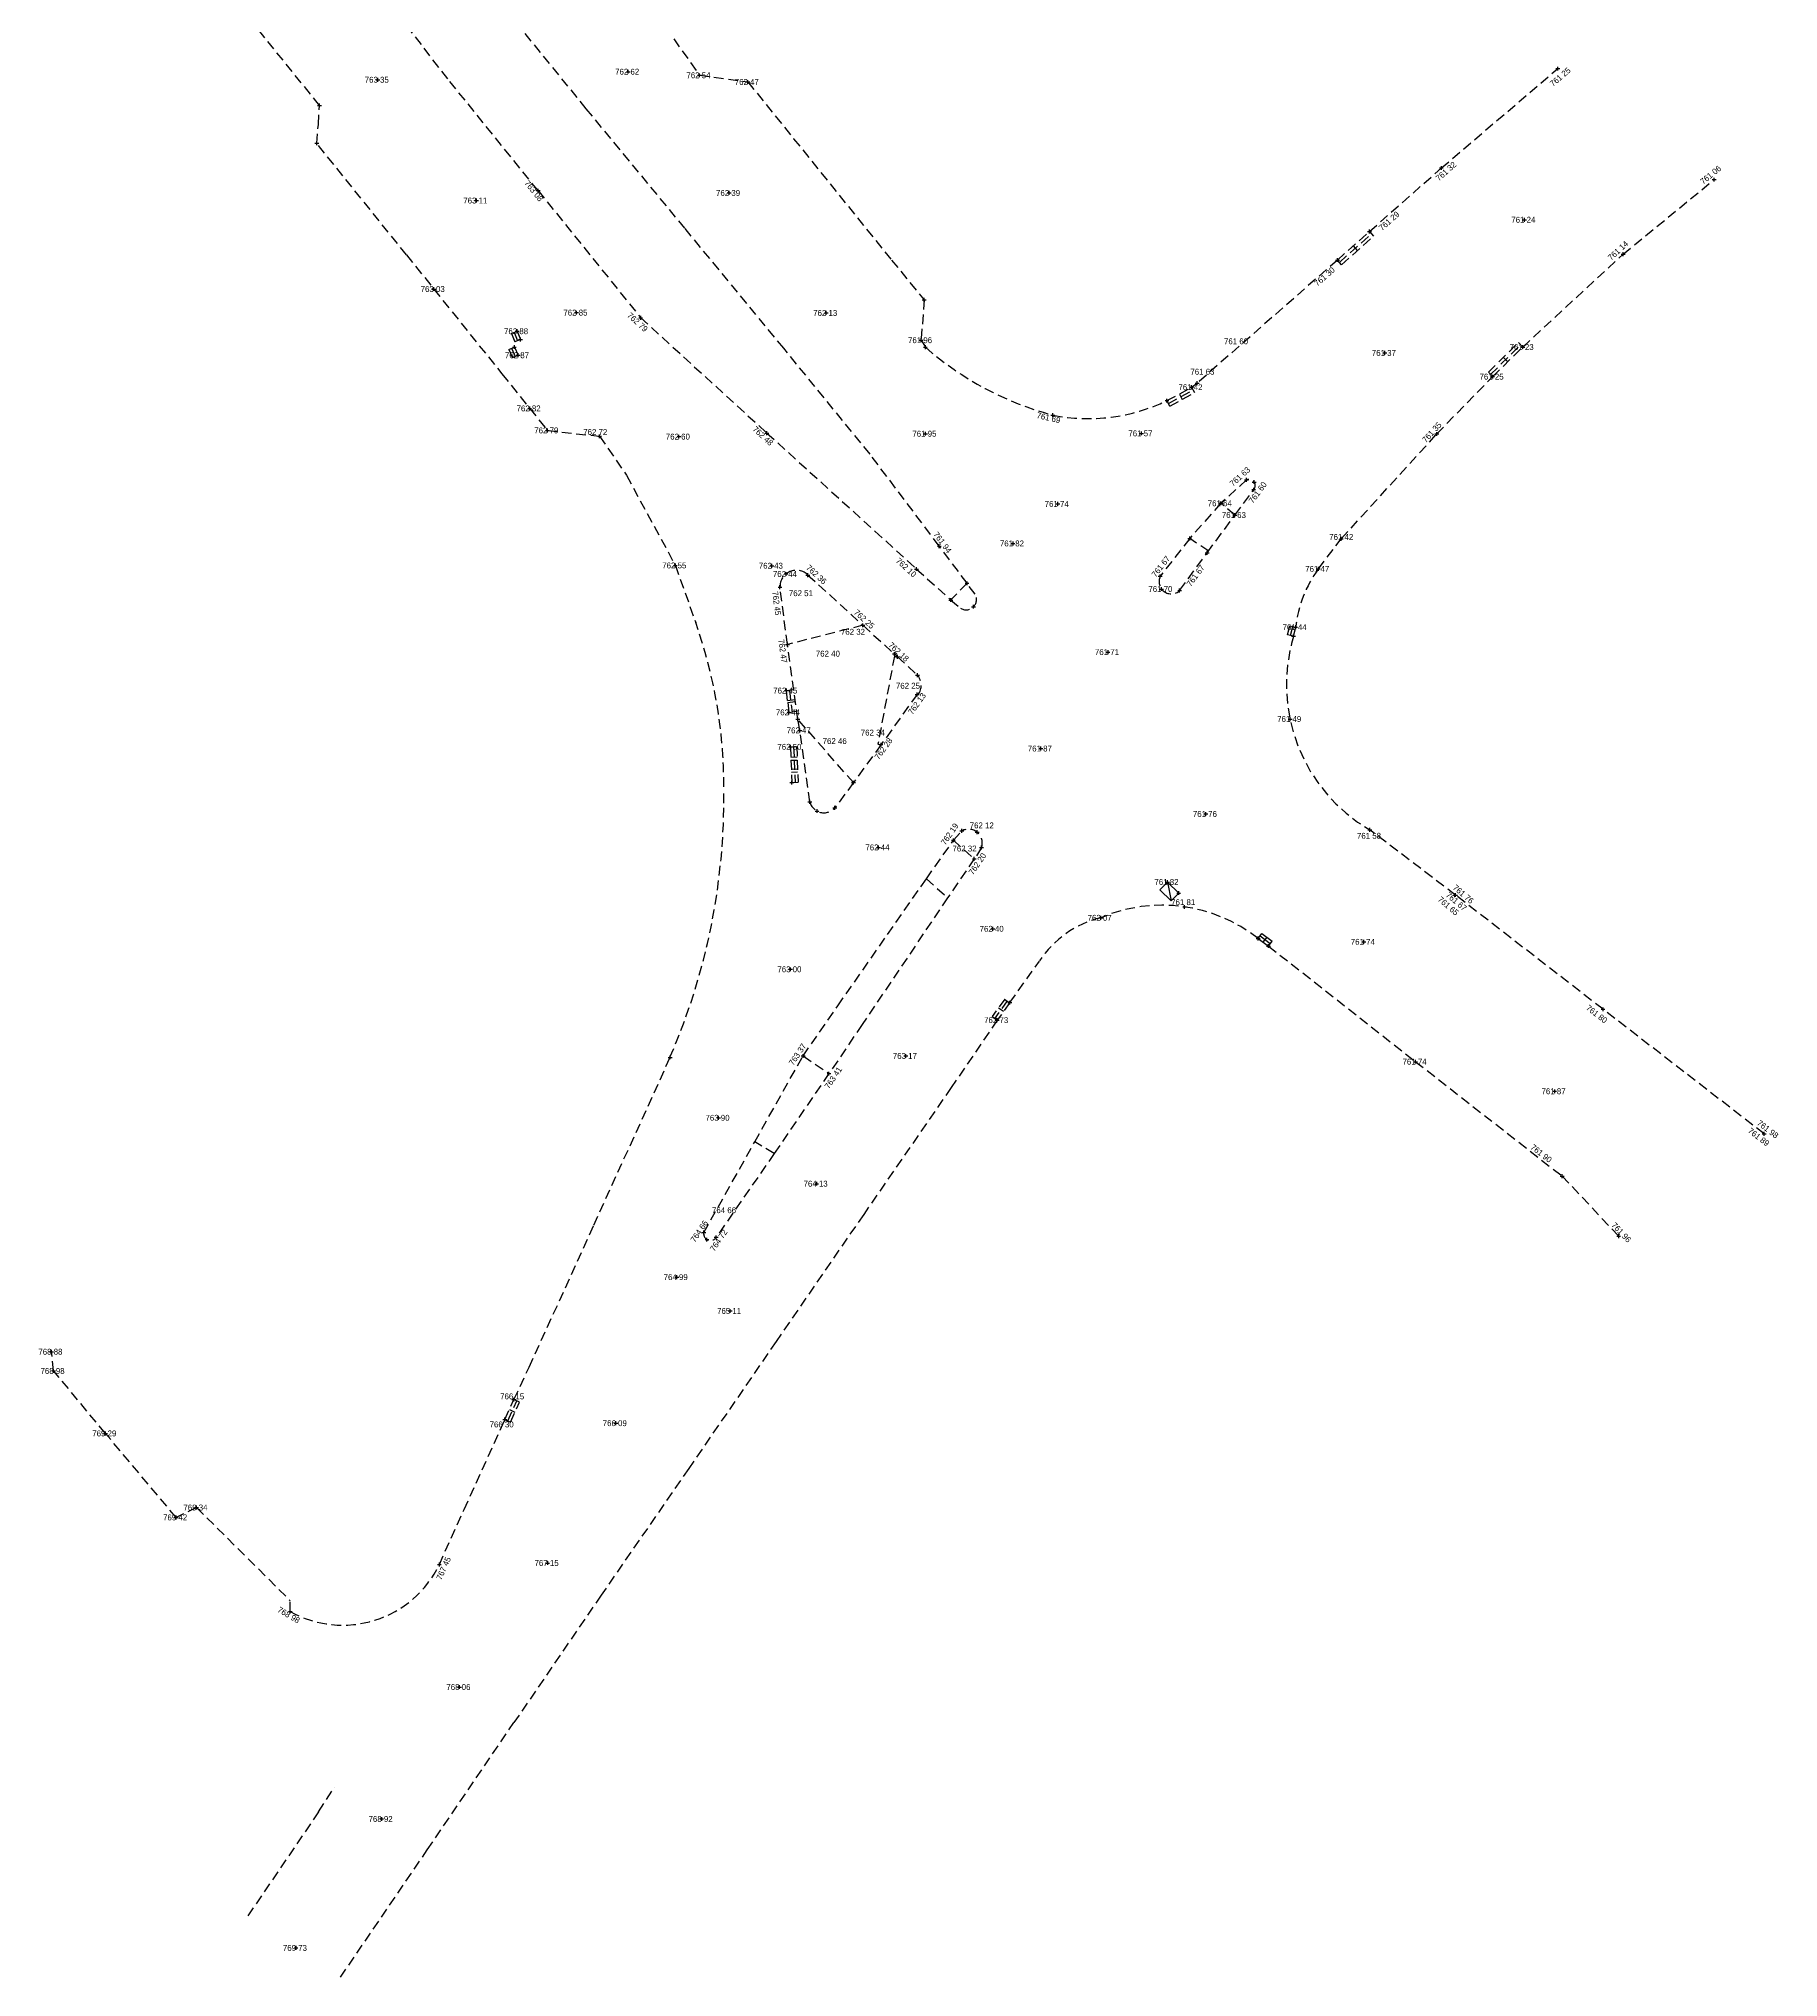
# Model space of a CAD drawing. Extents: x -1 to 212944, y -1 to 167548.
# Drawn here: x 171030.9 to 171143.2, y 133351.9 to 133476.9 of the extents above; entities that cross this region are included whole.
import ezdxf
from ezdxf.enums import TextEntityAlignment as Align

# ---------------------------------------------------------------- set-up
doc = ezdxf.new("R2010")
doc.units = 0
doc.header["$LTSCALE"] = 2.5
doc.header["$MEASUREMENT"] = 0
doc.header["$PDMODE"] = 2
doc.header["$PDSIZE"] = 0.125
doc.linetypes.add('HIDDEN', pattern=[0.375, 0.25, -0.125])
for name, color, linetype in [('1501-8447-11-GOVA', 2, 'CONTINUOUS'), ('1501-8447-11-PTS', 7, 'CONTINUOUS'), ('1501-8447-12-GOVA', 2, 'CONTINUOUS'), ('1501-8447-12-PTS', 7, 'CONTINUOUS'), ('1501-8447-13-GOVA', 2, 'CONTINUOUS'), ('1501-8447-13-PTS', 7, 'CONTINUOUS'), ('2401', 210, 'HIDDEN'), ('2404', 210, 'HIDDEN'), ('2457', 7, 'CONTINUOUS'), ('4001-PL', 7, 'CONTINUOUS'), ('4609', 150, 'CONTINUOUS'), ('4903', 152, 'HIDDEN'), ('4906', 150, 'HIDDEN')]:
    doc.layers.add(name, color=color, linetype=linetype)

msp = doc.modelspace()

# ---------------------------------------------------------------- linework, layer by layer
at = {"layer": '1501-8447-11-PTS'}
for p in [(171068.98, 133474.78, 762.62), (171073.58, 133474.55, 762.54), (171128.96, 133474.98, 761.25), (171076.7, 133474.12, 762.47), (171121.45, 133468.57, 761.32), (171063.16, 133467.11, 763.08), (171075.49, 133466.96, 762.39), (171139.05, 133467.82, 761.06), (171059.18, 133466.47, 763.11), (171116.81, 133464.47, 761.29), (171126.81, 133465.23, 761.24), (171133.18, 133463.01, 761.14), (171114.74, 133462.63, 761.3), (171056.43, 133460.76, 763.03), (171065.64, 133459.24, 762.85), (171081.76, 133459.22, 762.13), (171088.07, 133460.06, 762.01), (171061.81, 133458.04, 762.88), (171069.78, 133458.91, 762.79), (171061.63, 133457.02, 762.87), (171062.02, 133457.5, 762.86), (171087.88, 133457.46, 761.96), (171088.15, 133457.01, 761.94), (171126.7, 133457.02, 761.23), (171061.87, 133456.49, 762.87), (171117.81, 133456.64, 761.37), (171105.33, 133454.43, 761.42), (171105.69, 133454.69, 761.49), (171124.76, 133455.11, 761.25), (171062.62, 133453.06, 762.82), (171103.74, 133453.56, 761.45), (171096.38, 133452.62, 761.69), (171063.76, 133451.64, 762.79), (171067.13, 133451.26, 762.72), (171072.25, 133451.24, 762.6), (171077.93, 133451.47, 762.48), (171088.16, 133451.43, 761.95), (171102.1, 133451.45, 761.57), (171121.15, 133451.41, 761.35), (171108.88, 133448.45, 761.63), (171109.37, 133448.31, 761.62), (171096.7, 133446.9, 761.74), (171107.22, 133446.94, 761.64), (171109.34, 133447.82, 761.6), (171108.13, 133446.18, 761.63), (171089.05, 133444.18, 761.94), (171093.81, 133444.35, 761.82), (171105.21, 133444.67, 761.68), (171114.99, 133444.65, 761.42), (171072.02, 133442.93, 762.55), (171078.25, 133442.91, 762.43), (171106.34, 133443.75, 761.66), (171079.16, 133442.38, 762.44), (171080.57, 133442.31, 762.36), (171087.58, 133442.7, 762.1), (171090.84, 133441.78, 761.91), (171103.3, 133442.23, 761.67), (171113.51, 133442.71, 761.47), (171078.77, 133441.53, 762.45), (171089.8, 133440.7, 761.99), (171103.39, 133441.41, 761.7), (171104.56, 133441.32, 761.67), (171091.26, 133440.27, 761.91), (171084.12, 133439.07, 762.25), (171111.91, 133438.36, 761.42), (171112.05, 133438.95, 761.44), (171079.25, 133437.83, 762.47), (171086.16, 133437.22, 762.18), (171086.35, 133437.04, 762.18), (171087.64, 133435.85, 762.12), (171079.18, 133434.86, 762.45), (171087.62, 133434.61, 762.13), (171079.35, 133433.45, 762.44), (171079.92, 133433.01, 762.46), (171111.7, 133433.02, 761.49), (171080.05, 133432.29, 762.47), (171079.45, 133431.23, 762.5), (171085.29, 133431.37, 762.28), (171079.54, 133428.92, 762.53), (171083.51, 133428.92, 762.4), (171080.7, 133427.68, 762.52), (171081.16, 133427.09, 762.55), (171082.31, 133427.3, 762.5), (171106.26, 133426.9, 761.76), (171090.51, 133425.81, 762.14), (171091.49, 133425.72, 762.12), (171116.83, 133425.88, 761.58), (171089.96, 133425.2, 762.19), (171091.78, 133424.73, 762.13), (171091.31, 133424, 762.2), (171103.78, 133422.51, 761.82), (171104.5, 133421.8, 761.83), (171122.36, 133421.67, 761.67), (171104.88, 133420.9, 761.81), (171099.47, 133420.2, 762.07), (171109.63, 133418.87, 761.61), (171110.29, 133418.38, 761.61), (171116.45, 133418.65, 761.74), (171131.88, 133414.3, 761.8), (171119.79, 133410.92, 761.74), (171128.76, 133409.01, 761.87), (171142.28, 133406.26, 761.89), (171129.24, 133403.54, 761.9), (171132.89, 133399.67, 761.96)]:
    msp.add_point(p, dxfattribs=at)
at = {"layer": '1501-8447-12-PTS'}
for p in [(171099.94, 133437.34, 761.71), (171095.61, 133431.12, 761.87), (171085.13, 133424.74, 762.44), (171092.5, 133419.49, 762.4), (171079.45, 133416.88, 763), (171093.6, 133414.73, 762.6), (171092.79, 133413.6, 762.73), (171071.68, 133411.2, 763.72), (171080.26, 133411.29, 763.37), (171086.9, 133411.29, 763.17), (171081.93, 133410.15, 763.41), (171074.81, 133407.3, 763.9), (171081.14, 133403.05, 764.13), (171073.85, 133399.9, 764.66), (171074.06, 133399.44, 764.71), (171074.65, 133399.59, 764.72), (171072.11, 133397.02, 764.99), (171075.56, 133394.84, 765.11), (171031.76, 133392.21, 768.88), (171031.9, 133390.97, 768.98), (171061.6, 133389.12, 766.15), (171035.24, 133386.94, 769.29), (171061.02, 133387.84, 766.3), (171068.18, 133387.6, 766.09), (171041.12, 133382.16, 769.34), (171039.81, 133381.52, 769.42), (171056.79, 133378.48, 767.45), (171063.78, 133378.58, 767.15), (171047.17, 133375.45, 768.98), (171058.09, 133370.58, 768.06), (171053.07, 133362.07, 768.92), (171047.54, 133353.75, 769.73)]:
    msp.add_point(p, dxfattribs=at)
at = {"layer": '1501-8447-13-PTS'}
for p in [(171052.82, 133474.26, 763.35), (171049.06, 133472.6, 763.32), (171048.88, 133470.16, 763.33)]:
    msp.add_point(p, dxfattribs=at)
at = {"layer": '2401'}
for p, q in [((171031.9, 133390.97), (171031.76, 133392.21)), ((171035.24, 133386.94), (171031.9, 133390.97)), ((171039.81, 133381.52), (171035.24, 133386.94)), ((171041.12, 133382.16), (171039.81, 133381.52)), ((171041.12, 133382.16), (171047.17, 133376.15))]:
    msp.add_line(p, q, dxfattribs=at)
at = {"layer": '2404'}
for p, q in [((171049.34, 133484.32), (171055.62, 133476.53)), ((171066.27, 133472.39), (171060, 133480.1)), ((171049.06, 133472.6), (171045.07, 133477.54)), ((171071.91, 133476.9), (171073.58, 133474.55)), ((171057.33, 133474.32), (171055.62, 133476.53)), ((171063.16, 133467.11), (171057.33, 133474.32)), ((171073.58, 133474.55), (171076.7, 133474.12)), ((171121.45, 133468.57), (171128.96, 133474.98)), ((171076.7, 133474.12), (171079.65, 133470.46)), ((171048.98, 133471.38), (171049.06, 133472.6)), ((171072.63, 133464.68), (171066.27, 133472.39)), ((171048.88, 133470.16), (171048.98, 133471.38)), ((171054.67, 133462.96), (171048.88, 133470.16)), ((171079.65, 133470.46), (171085.97, 133462.63)), ((171116.81, 133464.47), (171121.45, 133468.57)), ((171063.16, 133467.11), (171069.78, 133458.91)), ((171133.18, 133463.01), (171139.05, 133467.82)), ((171079.01, 133456.94), (171072.63, 133464.68)), ((171054.67, 133462.96), (171056.43, 133460.76)), ((171085.97, 133462.63), (171088.07, 133460.06)), ((171114.74, 133462.63), (171105.69, 133454.69)), ((171126.7, 133457.02), (171133.18, 133463.01)), ((171056.43, 133460.76), (171060.83, 133455.29)), ((171088.07, 133460.06), (171087.88, 133457.46)), ((171069.78, 133458.91), (171077.93, 133451.47)), ((171084.58, 133450.11), (171079.01, 133456.94)), ((171087.88, 133457.46), (171088.15, 133457.01)), ((171060.83, 133455.29), (171062.62, 133453.06)), ((171105.33, 133454.43), (171105.69, 133454.69)), ((171121.15, 133451.41), (171124.76, 133455.11)), ((171062.62, 133453.06), (171063.76, 133451.64)), ((171063.76, 133451.64), (171067.13, 133451.26)), ((171067.13, 133451.26), (171068.86, 133448.75)), ((171077.93, 133451.47), (171084.9, 133445.14)), ((171114.99, 133444.65), (171121.15, 133451.41)), ((171089.05, 133444.18), (171084.58, 133450.11)), ((171068.86, 133448.75), (171072.02, 133442.93)), ((171108.88, 133448.45), (171107.22, 133446.94)), ((171107.22, 133446.94), (171105.21, 133444.67)), ((171108.13, 133446.18), (171107.22, 133446.94)), ((171108.13, 133446.18), (171109.34, 133447.82)), ((171106.34, 133443.75), (171108.13, 133446.18)), ((171084.9, 133445.14), (171087.58, 133442.7)), ((171105.21, 133444.67), (171103.3, 133442.23)), ((171106.44, 133443.86), (171105.21, 133444.67)), ((171113.51, 133442.71), (171114.99, 133444.65)), ((171090.84, 133441.78), (171089.05, 133444.18)), ((171104.56, 133441.32), (171106.34, 133443.75)), ((171072.02, 133442.93), (171073.33, 133439.24)), ((171080.57, 133442.31), (171084.12, 133439.07)), ((171087.58, 133442.7), (171089.8, 133440.7)), ((171090.84, 133441.78), (171089.77, 133440.68)), ((171091.36, 133441.08), (171090.84, 133441.78)), ((171079.25, 133437.83), (171078.77, 133441.53)), ((171089.8, 133440.7), (171090.41, 133440.18)), ((171084.12, 133439.07), (171079.25, 133437.83)), ((171084.12, 133439.07), (171086.35, 133437.04)), ((171079.92, 133433.01), (171079.25, 133437.83)), ((171086.15, 133437.08), (171085.09, 133431.41)), ((171086.15, 133437.08), (171086.35, 133437.04)), ((171086.35, 133437.04), (171087.64, 133435.85)), ((171087.62, 133434.61), (171085.29, 133431.37)), ((171080.05, 133432.29), (171079.92, 133433.01)), ((171083.51, 133428.92), (171079.92, 133433.01)), ((171080.7, 133427.68), (171080.05, 133432.29)), ((171085.29, 133431.37), (171083.51, 133428.92)), ((171085.09, 133431.41), (171085.29, 133431.37)), ((171083.51, 133428.92), (171082.31, 133427.3)), ((171089.96, 133425.2), (171090.51, 133425.81)), ((171122.36, 133421.67), (171116.83, 133425.88)), ((171088.22, 133422.72), (171089.96, 133425.2)), ((171089.96, 133425.2), (171091.31, 133424)), ((171091.78, 133424.73), (171091.31, 133424)), ((171091.31, 133424), (171089.59, 133421.49)), ((171082.5, 133414.52), (171088.22, 133422.72)), ((171088.22, 133422.72), (171089.59, 133421.49)), ((171089.59, 133421.49), (171084.07, 133413.31)), ((171131.88, 133414.3), (171122.36, 133421.67)), ((171110.29, 133418.38), (171119.79, 133410.92)), ((171093.6, 133414.73), (171095.51, 133417.41)), ((171080.26, 133411.29), (171082.5, 133414.52)), ((171142.28, 133406.26), (171131.88, 133414.3)), ((171084.07, 133413.31), (171081.93, 133410.15)), ((171092.79, 133413.6), (171089.82, 133409.25)), ((171071.03, 133409.75), (171071.68, 133411.2)), ((171077.14, 133405.74), (171080.26, 133411.29)), ((171080.26, 133411.29), (171081.93, 133410.15)), ((171119.79, 133410.92), (171129.24, 133403.54)), ((171066.76, 133400.38), (171071.03, 133409.75)), ((171081.93, 133410.15), (171078.4, 133405)), ((171089.82, 133409.25), (171084.17, 133401.07)), ((171073.85, 133399.9), (171077.14, 133405.74)), ((171078.4, 133405), (171077.14, 133405.74)), ((171078.4, 133405), (171074.65, 133399.59)), ((171129.24, 133403.54), (171132.89, 133399.67)), ((171084.17, 133401.07), (171078.52, 133392.87)), ((171062.59, 133391.22), (171066.76, 133400.38)), ((171078.52, 133392.87), (171072.88, 133384.67)), ((171061.6, 133389.12), (171062.59, 133391.22)), ((171058.38, 133382.03), (171061.02, 133387.84)), ((171072.88, 133384.67), (171067.23, 133376.51)), ((171056.79, 133378.48), (171058.38, 133382.03)), ((171047.17, 133375.45), (171047.17, 133376.15)), ((171067.23, 133376.51), (171061.6, 133368.29)), ((171056.01, 133360.07), (171061.6, 133368.29)), ((171049, 133362.54), (171050.01, 133364.12)), ((171049, 133362.54), (171044.4, 133355.77)), ((171050.41, 133351.86), (171056.01, 133360.07))]:
    msp.add_line(p, q, dxfattribs=at)
for centre, radius, start, end in [((171101.63, 133472.38), 20.44, 228.737, 255.1108), ((171098.64, 133464.18), 11.78, 258.9241, 295.6324), ((171109.04, 133448.08), 0.399, 318.5772, 113.6935), ((171079.83, 133441.56), 1.06, 45.2333, 181.6241), ((171104.02, 133441.89), 0.791, 154.8245, 313.5002), ((171119.87, 133438.08), 7.87, 143.9334, 173.6244), ((171090.78, 133440.74), 0.672, 236.5339, 30.3698), ((171043.58, 133428.68), 31.57, 359.9525, 19.5507), ((171122.29, 133435.24), 10.84, 163.2929, 239.7389), ((171086.91, 133435.2), 0.977, 321.9798, 41.9755), ((171033.38, 133427.89), 41.77, 336.4518, 0.7099), ((171081.6, 133427.91), 0.933, 194.3133, 319.1263), ((171090.93, 133425.02), 0.896, 341.1964, 118.0484), ((171103.42, 133410.92), 10.09, 52.0292, 113.0549), ((171101.11, 133413.67), 6.74, 104.0905, 146.2424), ((171074.28, 133399.82), 0.436, 169.0919, 328.5454), ((171050.55, 133381.5), 6.93, 240.7936, 334.172)]:
    msp.add_arc(centre, radius, start, end, dxfattribs=at)
at = {"layer": '2457'}
msp.add_line((171072.02, 133442.93), (171072.02, 133442.93), dxfattribs=at)
msp.add_line((171072.02, 133442.93), (171072.02, 133442.93), dxfattribs=at)
msp.add_line((171072.02, 133442.93), (171072.02, 133442.93), dxfattribs=at)
at = {"layer": '4001-PL'}
for p, q in [((171103.78, 133422.51), (171103.29, 133422.01)), ((171103.29, 133422.01), (171104.01, 133421.3)), ((171103.78, 133422.51), (171104.5, 133421.8)), ((171103.78, 133422.51), (171104.01, 133421.3)), ((171104.5, 133421.8), (171104.01, 133421.3))]:
    msp.add_line(p, q, dxfattribs=at)
at = {"layer": '4609'}
for p, q in [((171109.63, 133418.87), (171109.87, 133419.19)), ((171109.63, 133418.87), (171110.29, 133418.38)), ((171109.75, 133419.03), (171110.41, 133418.54)), ((171109.87, 133419.19), (171110.53, 133418.7)), ((171109.96, 133418.62), (171110.2, 133418.95)), ((171110.29, 133418.38), (171110.53, 133418.7))]:
    msp.add_line(p, q, dxfattribs=at)
at = {"layer": '4903'}
for p, q in [((171093.27, 133414.96), (171092.46, 133413.83)), ((171093.44, 133414.85), (171092.63, 133413.72)), ((171093.6, 133414.73), (171092.79, 133413.6)), ((171092.87, 133414.4), (171093.2, 133414.17)), ((171093.26, 133414.95), (171093.58, 133414.71)), ((171092.46, 133413.83), (171092.79, 133413.6)), ((171061.02, 133387.84), (171061.6, 133389.12)), ((171061.2, 133387.76), (171061.78, 133389.04)), ((171061.31, 133388.48), (171061.67, 133388.31)), ((171061.38, 133387.67), (171061.96, 133388.95)), ((171061.96, 133388.95), (171061.6, 133389.12)), ((171061.02, 133387.84), (171061.38, 133387.67))]:
    msp.add_line(p, q, dxfattribs=at)
at = {"layer": '4906'}
for p, q in [((171114.74, 133462.63), (171116.81, 133464.47)), ((171114.87, 133462.48), (171116.94, 133464.32)), ((171116.81, 133464.47), (171117.08, 133464.17)), ((171115.01, 133462.33), (171117.08, 133464.17)), ((171116.04, 133463.25), (171115.77, 133463.55)), ((171115.01, 133462.33), (171114.74, 133462.63)), ((171061.44, 133457.9), (171061.81, 133458.04)), ((171061.81, 133458.04), (171062.02, 133457.5)), ((171061.27, 133456.85), (171061.63, 133457.02)), ((171061.27, 133456.85), (171061.51, 133456.32)), ((171061.44, 133457.9), (171061.65, 133457.36)), ((171061.45, 133456.94), (171061.69, 133456.41)), ((171061.62, 133457.97), (171061.83, 133457.43)), ((171061.63, 133457.02), (171061.87, 133456.49)), ((171062.02, 133457.5), (171061.65, 133457.36)), ((171124.48, 133455.4), (171126.42, 133457.31)), ((171124.62, 133455.25), (171126.56, 133457.16)), ((171124.76, 133455.11), (171126.7, 133457.02)), ((171126.42, 133457.31), (171126.7, 133457.02)), ((171061.87, 133456.49), (171061.51, 133456.32)), ((171125.73, 133456.07), (171125.45, 133456.35)), ((171103.74, 133453.56), (171105.33, 133454.43)), ((171105.33, 133454.43), (171105.52, 133454.08)), ((171124.76, 133455.11), (171124.48, 133455.4)), ((171103.93, 133453.21), (171103.74, 133453.56)), ((171103.84, 133453.38), (171105.43, 133454.25)), ((171103.93, 133453.21), (171105.52, 133454.08)), ((171104.54, 133453.99), (171104.73, 133453.64)), ((171111.52, 133438.45), (171111.66, 133439.04)), ((171111.91, 133438.36), (171111.52, 133438.45)), ((171111.66, 133439.04), (171112.05, 133438.95)), ((171111.72, 133438.41), (171111.86, 133439)), ((171111.91, 133438.36), (171112.05, 133438.95)), ((171079.18, 133434.86), (171079.65, 133434.93)), ((171079.26, 133434.22), (171079.18, 133434.86)), ((171079.26, 133434.22), (171079.73, 133434.29)), ((171079.38, 133434.88), (171079.55, 133433.47)), ((171079.27, 133434.09), (171079.75, 133434.15)), ((171079.27, 133434.09), (171079.35, 133433.45)), ((171079.35, 133433.45), (171079.82, 133433.52)), ((171079.45, 133431.23), (171079.85, 133431.25)), ((171079.45, 133431.23), (171079.48, 133430.56)), ((171079.48, 133430.56), (171079.88, 133430.58)), ((171079.48, 133430.56), (171079.88, 133430.58)), ((171079.65, 133431.24), (171079.68, 133430.57)), ((171079.85, 133431.25), (171079.88, 133430.58)), ((171079.48, 133430.36), (171079.88, 133430.38)), ((171079.48, 133430.36), (171079.54, 133428.92)), ((171079.51, 133429.79), (171079.91, 133429.81)), ((171079.51, 133429.59), (171079.91, 133429.61)), ((171079.51, 133429.59), (171079.91, 133429.61)), ((171079.68, 133430.37), (171079.74, 133428.93)), ((171079.88, 133430.38), (171079.94, 133428.94)), ((171079.54, 133428.92), (171079.94, 133428.94))]:
    msp.add_line(p, q, dxfattribs=at)

# ---------------------------------------------------------------- texts
at = {"layer": '1501-8447-11-GOVA'}
for s, p in [('762 62 ', (171068.98, 133474.78, 762.62)), ('762 54 ', (171073.58, 133474.55, 762.54)), ('762 47 ', (171076.7, 133474.12, 762.47)), ('762 39 ', (171075.49, 133466.96, 762.39)), ('763 11 ', (171059.18, 133466.47, 763.11)), ('761 24 ', (171126.81, 133465.23, 761.24)), ('763 03 ', (171056.43, 133460.76, 763.03)), ('762 85 ', (171065.64, 133459.24, 762.85)), ('762 13 ', (171081.76, 133459.22, 762.13)), ('762 88 ', (171061.81, 133458.04, 762.88)), ('761 96 ', (171087.88, 133457.46, 761.96)), ('761 60 ', (171108.27, 133457.39, 761.6)), ('761 37 ', (171117.81, 133456.64, 761.37)), ('761 23 ', (171126.7, 133457.02, 761.23)), ('762 87 ', (171061.87, 133456.49, 762.87)), ('761 63 ', (171106.1, 133455.43, 761.63)), ('761 42 ', (171105.33, 133454.43, 761.42)), ('761 25 ', (171124.76, 133455.11, 761.25)), ('762 82 ', (171062.62, 133453.06, 762.82)), ('762 79 ', (171063.76, 133451.64, 762.79)), ('762 72 ', (171066.92, 133451.54, 762.72)), ('762 60 ', (171072.25, 133451.24, 762.6)), ('761 95 ', (171088.16, 133451.43, 761.95)), ('761 57 ', (171102.1, 133451.45, 761.57)), ('761 74 ', (171096.7, 133446.9, 761.74)), ('761 64 ', (171107.22, 133446.94, 761.64)), ('761 63 ', (171108.13, 133446.18, 761.63)), ('761 82 ', (171093.81, 133444.35, 761.82)), ('761 42 ', (171115.06, 133444.77, 761.42)), ('762 55 ', (171072.02, 133442.93, 762.55)), ('762 43 ', (171078.25, 133442.91, 762.43)), ('762 44 ', (171079.16, 133442.38, 762.44)), ('761 47 ', (171113.51, 133442.71, 761.47)), ('762 51 ', (171080.19, 133441.14, 762.51)), ('761 70 ', (171103.39, 133441.41, 761.7)), ('762 32 ', (171083.55, 133438.65, 762.32)), ('761 44 ', (171112.05, 133438.95, 761.44)), ('762 40 ', (171081.93, 133437.24, 762.4)), ('762 45 ', (171079.18, 133434.86, 762.45)), ('762 25 ', (171087.1, 133435.17, 762.25)), ('762 44 ', (171079.35, 133433.45, 762.44)), ('761 49 ', (171111.7, 133433.02, 761.49)), ('762 47 ', (171080.05, 133432.29, 762.47)), ('762 46 ', (171082.37, 133431.6, 762.46)), ('762 34 ', (171084.83, 133432.15, 762.34)), ('762 50 ', (171079.45, 133431.23, 762.5)), ('761 76 ', (171106.26, 133426.9, 761.76)), ('762 12 ', (171091.86, 133426.16, 762.12)), ('761 58 ', (171116.85, 133425.49, 761.58)), ('762 32 ', (171090.75, 133424.67, 762.32)), ('761 82 ', (171103.78, 133422.51, 761.82)), ('761 81 ', (171104.86, 133421.21, 761.81)), ('762 07 ', (171099.47, 133420.2, 762.07)), ('761 74 ', (171116.45, 133418.65, 761.74)), ('761 74 ', (171119.79, 133410.92, 761.74)), ('761 87 ', (171128.76, 133409.01, 761.87))]:
    msp.add_text(s, height=0.38, dxfattribs=at).set_placement(p, align=Align.MIDDLE)
for s, rotation, p in [('761 25 ', 40.4817, (171129.17, 133474.49, 761.25)), ('761 32 ', 41.4645, (171121.8, 133468.4, 761.32)), ('761 06 ', 39.3319, (171138.88, 133468.17, 761.06)), ('763 08 ', 308.9145, (171062.93, 133467.04, 763.08)), ('761 29 ', 41.4645, (171118.13, 133465.2, 761.29)), ('761 14 ', 42.7498, (171132.9, 133463.29, 761.14)), ('761 30 ', 41.262, (171113.96, 133461.61, 761.3)), ('762 79 ', 317.6076, (171069.63, 133458.58, 762.79)), ('762 48 ', 317.755, (171077.72, 133451.24, 762.48)), ('761 69 ', 346.7595, (171096.17, 133452.44, 761.69)), ('761 35 ', 47.6589, (171120.88, 133451.57, 761.35)), ('761 63 ', 42.2909, (171108.5, 133448.71, 761.63)), ('761 60 ', 53.5799, (171109.64, 133447.69, 761.6)), ('761 94 ', 306.7168, (171089.3, 133444.36, 761.94)), ('762 10 ', 317.6838, (171086.97, 133442.75, 762.1)), ('761 67 ', 51.9466, (171103.39, 133442.92, 761.67)), ('762 36 ', 317.614, (171081.17, 133442.3, 762.36)), ('761 67 ', 53.7768, (171105.63, 133442.33, 761.67)), ('762 45 ', 277.3917, (171078.56, 133440.42, 762.45)), ('762 25 ', 317.614, (171084.26, 133439.42, 762.25)), ('762 47 ', 277.9136, (171078.96, 133437.34, 762.47)), ('762 18 ', 317.3091, (171086.48, 133437.31, 762.18)), ('762 13 ', 54.2787, (171087.65, 133434.07, 762.13)), ('762 28 ', 54.0004, (171085.49, 133431.17, 762.28)), ('762 19 ', 55.5788, (171089.76, 133425.66, 762.19)), ('762 20 ', 55.5788, (171091.55, 133423.74, 762.2)), ('761 67 ', 319.6355, (171122.47, 133421.21, 761.67)), ('761 76 ', 319.6355, (171122.92, 133421.68, 761.76)), ('761 65 ', 319.6355, (171121.95, 133420.92, 761.65)), ('761 80 ', 322.2932, (171131.53, 133413.95, 761.8)), ('761 98 ', 322.2932, (171142.57, 133406.52, 761.98)), ('761 90 ', 322.0119, (171127.95, 133404.96, 761.9)), ('761 89 ', 322.2932, (171141.98, 133406.02, 761.89)), ('761 96 ', 313.3243, (171133.11, 133399.86, 761.96))]:
    msp.add_text(s, height=0.38, rotation=rotation, dxfattribs=at).set_placement(p, align=Align.MIDDLE)
at = {"layer": '1501-8447-12-GOVA'}
for s, p in [('761 71 ', (171099.94, 133437.34, 761.71)), ('761 87 ', (171095.61, 133431.12, 761.87)), ('762 44 ', (171085.13, 133424.74, 762.44)), ('762 40 ', (171092.5, 133419.49, 762.4)), ('763 00 ', (171079.45, 133416.88, 763)), ('762 73 ', (171092.79, 133413.6, 762.73)), ('763 17 ', (171086.9, 133411.29, 763.17)), ('763 90 ', (171074.81, 133407.3, 763.9)), ('764 13 ', (171081.14, 133403.05, 764.13)), ('764 66 ', (171075.23, 133401.34, 764.66)), ('764 99 ', (171072.11, 133397.02, 764.99)), ('765 11 ', (171075.56, 133394.84, 765.11)), ('768 88 ', (171031.76, 133392.21, 768.88)), ('768 98 ', (171031.9, 133390.97, 768.98)), ('766 15 ', (171061.56, 133389.33, 766.15)), ('769 29 ', (171035.24, 133386.94, 769.29)), ('766 30 ', (171060.88, 133387.52, 766.3)), ('766 09 ', (171068.18, 133387.6, 766.09)), ('769 34 ', (171041.12, 133382.16, 769.34)), ('769 42 ', (171039.81, 133381.52, 769.42)), ('767 15 ', (171063.78, 133378.58, 767.15)), ('768 06 ', (171058.09, 133370.58, 768.06)), ('768 92 ', (171053.07, 133362.07, 768.92)), ('769 73 ', (171047.54, 133353.75, 769.73))]:
    msp.add_text(s, height=0.38, dxfattribs=at).set_placement(p, align=Align.MIDDLE)
for s, rotation, p in [('763 37 ', 55.8148, (171079.94, 133411.45, 763.37)), ('763 41 ', 55.8148, (171082.25, 133409.94, 763.41)), ('764 66 ', 55.8148, (171073.6, 133400.04, 764.66)), ('764 72 ', 55.8148, (171074.85, 133399.45, 764.72)), ('767 45 ', 65.873, (171057.09, 133378.3, 767.45)), ('768 98 ', 329.7436, (171047.13, 133375.19, 768.98))]:
    msp.add_text(s, height=0.38, rotation=rotation, dxfattribs=at).set_placement(p, align=Align.MIDDLE)
at = {"layer": '1501-8447-13-GOVA'}
msp.add_text('763 35 ', height=0.38, dxfattribs=at).set_placement((171052.82, 133474.26, 763.35), align=Align.MIDDLE)

doc.saveas('drawing.dxf')
